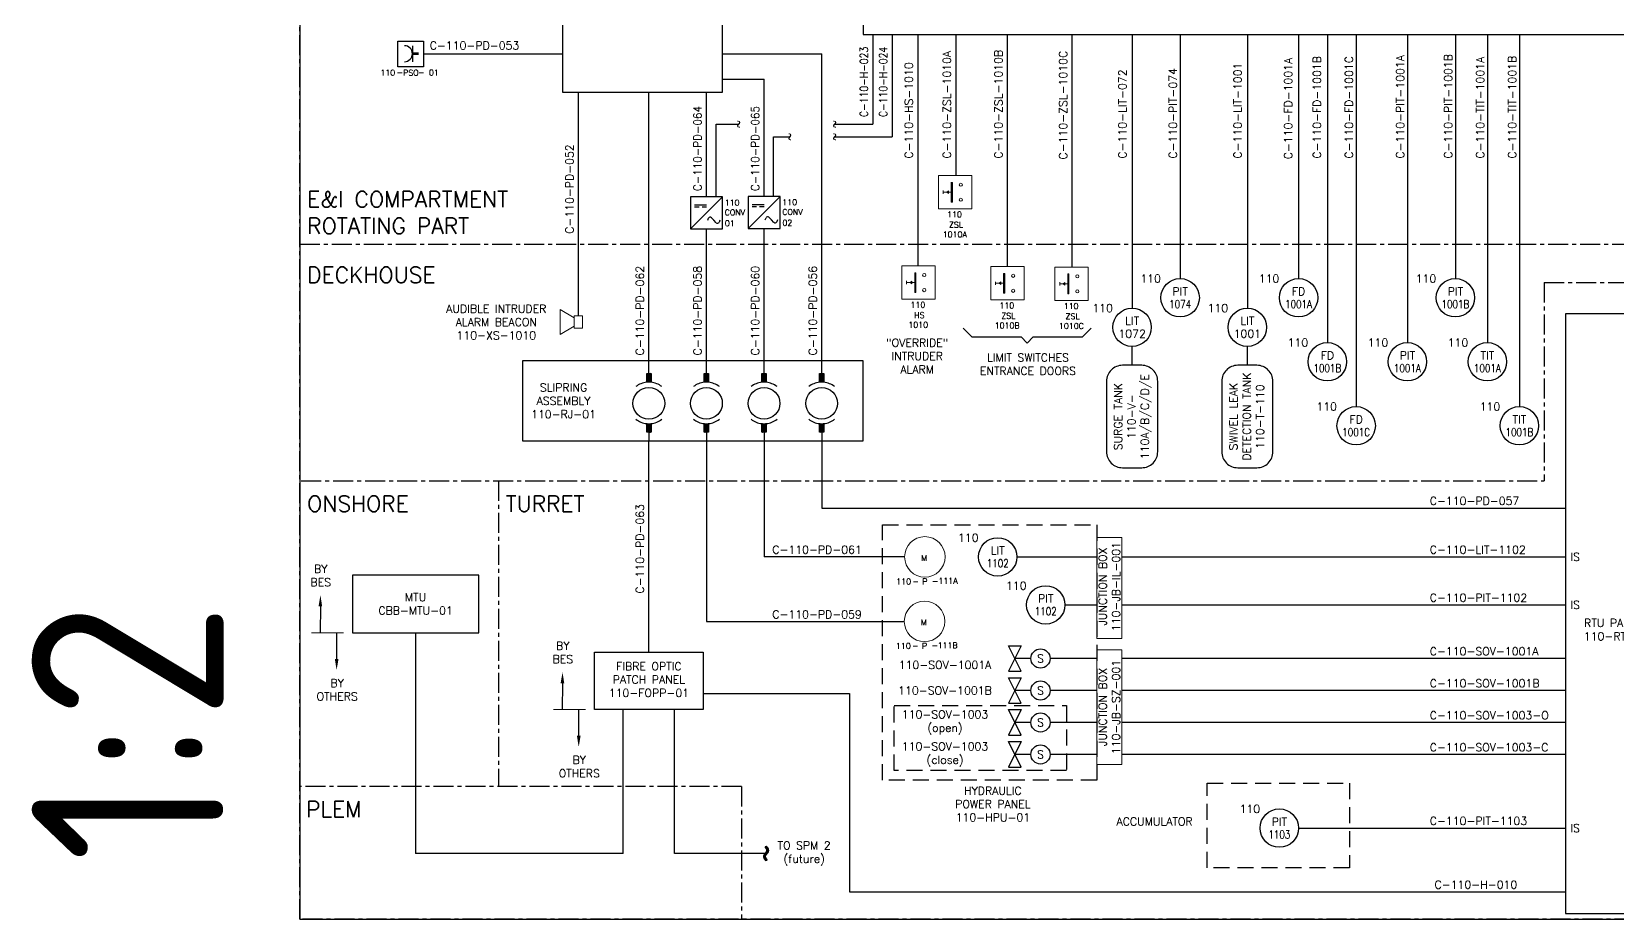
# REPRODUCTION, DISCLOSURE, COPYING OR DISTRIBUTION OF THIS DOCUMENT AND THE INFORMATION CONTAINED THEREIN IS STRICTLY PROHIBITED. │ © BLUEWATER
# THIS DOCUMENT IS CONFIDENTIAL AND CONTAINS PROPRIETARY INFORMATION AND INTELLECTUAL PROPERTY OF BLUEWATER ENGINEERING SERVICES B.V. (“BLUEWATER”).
# Model space of a CAD drawing. Header units: millimetres. Extents: x -84 to 780, y -10 to 564.
# Drawn here: x -83.8 to 411.6, y 0 to 277.4 of the extents above; entities that cross this region are included whole.
import ezdxf
from ezdxf import colors
from ezdxf.entities.mleader import LeaderData, LeaderLine
from ezdxf.enums import TextEntityAlignment as Align
from ezdxf.math import Vec2, Vec3

# ---------------------------------------------------------------- set-up
doc = ezdxf.new("R2010")
doc.units = ezdxf.units.MM
doc.header["$LTSCALE"] = 10
doc.linetypes.add('CENTER', pattern=[2, 1.25, -0.25, 0.25, -0.25])
doc.linetypes.add('DASHED', pattern=[0.75, 0.5, -0.25])
for name, color, linetype in [('18', 4, 'Continuous'), ('18C', 4, 'CENTER'), ('25', 7, 'Continuous'), ('70', 1, 'Continuous'), ('Dim', 7, 'Continuous'), ('E18', 4, 'Continuous'), ('E35', 2, 'Continuous'), ('E50', 6, 'Continuous'), ('ET18', 2, 'Continuous'), ('ET50', 6, 'Continuous'), ('Hatch', 4, 'Continuous'), ('T18', 2, 'Continuous'), ('T35', 2, 'Continuous'), ('TXT35', 2, 'Continuous')]:
    doc.layers.add(name, color=color, linetype=linetype)
doc.layers.add('35', color=2, linetype='Continuous', lineweight=9)
doc.styles.add('iso18', font='Romans', dxfattribs={"height": 1.8})
doc.styles.add('iso18_1', font='romans.shx', dxfattribs={"height": 1.8})
doc.styles.add('iso25', font='Romans.shx', dxfattribs={"height": 5})
doc.styles.add('iso25_1', font='romans.shx', dxfattribs={"height": 2.5})
doc.styles.add('iso35', font='Romans.shx', dxfattribs={"height": 7})
doc.styles.add('KADER35', font='ISO.SHX', dxfattribs={"height": 3.5})
doc.styles.add('ST1', font='ISO.SHX')
doc.linetypes.add('FENCELINE1', pattern='A,6.35,-2.54,[133,ltypeshp.shx,S=2.54,R=0,X=-2.54,Y=0],-2.54,25.4', length=36.83)

# ---------------------------------------------------------------- blocks, each defined once
blk = doc.blocks.new('LOCAL MOUNTED INSTRUMENT')
at = {"color": 2}
blk.add_circle((0, 0), 6, dxfattribs=at)
at = {"color": 2, "style": 'iso18'}
blk.add_attdef('SC', text='', height=2.5, dxfattribs=at).set_placement((-6, 6), align=Align.MIDDLE_RIGHT)
for tag, p in [('X', (6, 6)), ('Y', (6, -6))]:
    blk.add_attdef(tag, text='', height=2.5, dxfattribs=at).set_placement(p, align=Align.MIDDLE_LEFT)
for tag, p in [('IF', (0, 2)), ('TN', (0, -2))]:
    blk.add_attdef(tag, text='', height=2.5, dxfattribs=at).set_placement(p, align=Align.MIDDLE)
blk = doc.blocks.new('06-03-04')
at = {"layer": '25', "color": 2, "linetype": 'Continuous'}
for p, q in [((-4.000646, 0.5), (-2, 0.5)), ((-3.996545, 0.458228), (-3.954773, 0.5)), ((-3.048717, -0.5), (-3.995482, 0.446765)), ((-3.993993, -0.430175), (-3.063818, 0.5)), ((-3.988836, 0.366942), (-3.855778, 0.5)), ((-3.147712, -0.5), (-3.986827, 0.339115)), ((-3.985731, -0.322918), (-3.162813, 0.5)), ((-3.982749, 0.274033), (-3.756783, 0.5)), ((-3.246707, -0.5), (-3.980671, 0.233964)), ((-3.97994, -0.218132), (-3.261808, 0.5)), ((-3.978369, 0.179419), (-3.657788, 0.5)), ((-3.345702, -0.5), (-3.97684, 0.131138)), ((-3.97645, -0.115647), (-3.360803, 0.5)), ((-3.975788, 0.083005), (-3.558793, 0.5)), ((-3.444697, -0.5), (-3.97518, 0.030483)), ((-3.975109, -0.015311), (-3.459798, 0.5)), ((-3.964823, -0.5), (-2.964823, 0.5)), ((-2.949722, -0.5), (-3.949722, 0.5)), ((-3.865828, -0.5), (-2.865828, 0.5)), ((-2.850727, -0.5), (-3.850727, 0.5)), ((-3.766833, -0.5), (-2.766833, 0.5)), ((-2.751732, -0.5), (-3.751732, 0.5)), ((-3.667838, -0.5), (-2.667838, 0.5)), ((-2.652737, -0.5), (-3.652737, 0.5)), ((-3.568843, -0.5), (-2.568843, 0.5)), ((-2.553742, -0.5), (-3.553742, 0.5)), ((-3.469848, -0.5), (-2.469848, 0.5)), ((-2.454747, -0.5), (-3.454747, 0.5)), ((-3.370854, -0.5), (-2.370854, 0.5)), ((-2.355752, -0.5), (-3.355752, 0.5)), ((-3.271859, -0.5), (-2.271859, 0.5)), ((-2.256757, -0.5), (-3.256757, 0.5)), ((-3.172864, -0.5), (-2.172864, 0.5)), ((-2.157762, -0.5), (-3.157762, 0.5)), ((-3.073869, -0.5), (-2.073869, 0.5)), ((-2.058768, -0.5), (-3.058768, 0.5)), ((-2.974874, -0.5), (-2, 0.474874)), ((-2, -0.459773), (-2.959773, 0.5)), ((-2.875879, -0.5), (-2, 0.375879)), ((-2, -0.360778), (-2.860778, 0.5)), ((-2.776884, -0.5), (-2, 0.276884)), ((-2, -0.261783), (-2.761783, 0.5)), ((-2.677889, -0.5), (-2, 0.177889)), ((-2, -0.162788), (-2.662788, 0.5)), ((-2.578894, -0.5), (-2, 0.078894)), ((-2, -0.063793), (-2.563793, 0.5)), ((-2, 0.035202), (-2.464798, 0.5)), ((-2, 0.134197), (-2.365803, 0.5)), ((-2, 0.233192), (-2.266808, 0.5)), ((-2, 0.332187), (-2.167813, 0.5)), ((-2, 0.431182), (-2.068818, 0.5)), ((-2, 0.5), (-2, -0.5)), ((-2, 0), (0, 0)), ((-2, -0.5), (-4.000646, -0.5)), ((-3.939672, -0.5), (-3.995267, -0.444405)), ((-3.840677, -0.5), (-3.9878, -0.352876)), ((-3.741682, -0.5), (-3.981969, -0.259713)), ((-3.642687, -0.5), (-3.977857, -0.16483)), ((-3.543692, -0.5), (-3.975559, -0.068133)), ((-2.479899, -0.5), (-2, -0.020101)), ((-2.380904, -0.5), (-2, -0.119096)), ((-2.281909, -0.5), (-2, -0.218091)), ((-2.182914, -0.5), (-2, -0.317086)), ((-2.083919, -0.5), (-2, -0.416081))]:
    blk.add_line(p, q, dxfattribs=at)
for start, end in [(5.853025, 37.724251), (354.146975, 5.853025), (322.275749, 354.146975)]:
    blk.add_arc((-8.878153, 0), 4.903067, start, end, dxfattribs=at)
blk = doc.blocks.new('PIDVAL01')
blk.add_lwpolyline([(4, 2), (-4, -2), (-4, 2), (4, -2)], close=True)
at = {"color": 2, "style": 'iso18'}
for tag, p in [('NO', (0, 5)), ('BDV', (0, -5))]:
    blk.add_attdef(tag, text='', height=2.5, dxfattribs=at).set_placement(p, align=Align.MIDDLE_CENTER)
blk.add_attdef('BDV', text='', height=2.5, rotation=90, dxfattribs=at).set_placement((0, 3), align=Align.MIDDLE_LEFT)
blk.add_attdef('NO', text='', height=2.5, rotation=90, dxfattribs=at).set_placement((0, -3), align=Align.MIDDLE_RIGHT)
blk = doc.blocks.new('1')
at = {"layer": '25', "color": 2, "linetype": 'Continuous'}
for p, q in [((-1.52, 0), (-0.38, 0)), ((0.38, 0), (1.52, 0))]:
    blk.add_line(p, q, dxfattribs=at)
blk = doc.blocks.new('06-14-05')
at = {"layer": '25', "color": 2, "linetype": 'Continuous'}
for p, q in [((-5, -5), (5, 5)), ((-3.75, 2.5), (0, 2.5)), ((0.36, -2.27), (0.6, -1.61)), ((1.49, -1.48), (2.26, -2.27)), ((3.02, -3.07), (2.26, -2.27)), ((4.15, -2.27), (3.91, -2.93))]:
    blk.add_line(p, q, dxfattribs=at)
blk.add_lwpolyline([(-5, 5), (-5, -5), (5, -5), (5, 5), (-5, 5)], dxfattribs=at)
for centre, start, end in [((1.1, -1.91), 48.1263, 149.221), ((3.41, -2.63), 228.1263, 329.221)]:
    blk.add_arc(centre, 0.582, start, end, dxfattribs=at)
at = {"layer": '25', "color": 2, "linetype": 'Continuous', "xscale": 1.25, "yscale": 1.25, "zscale": 1.25}
blk.add_blockref('1', (-1.88, 1.88), dxfattribs=at)
at = {"layer": '35', "style": 'iso18_1'}
for tag, p in [('SC', (5.66, 2.32)), ('IF', (6.55, -0.74)), ('TN', (5.7, -4.12))]:
    blk.add_attdef(tag, p, '', height=1.8, dxfattribs=at)
blk = doc.blocks.new('E-MOTOR')
at = {"layer": '35'}
blk.add_circle((0, 0), 6.33, dxfattribs=at)
at = {"style": 'iso18_1'}
for p in [(-3.85, -8.55), (2.22, -8.42)]:
    blk.add_text('-', height=1.8, dxfattribs=at).set_placement(p)
at = {"layer": '35', "style": 'iso18_1'}
blk.add_text('M', height=1.8, dxfattribs=at).set_placement((-1.13, -1.23))
for tag, p in [('SC', (-6.62, -8.58)), ('IF', (0.02, -8.58)), ('TN', (7.22, -8.39))]:
    blk.add_attdef(tag, text='', height=1.8, dxfattribs=at).set_placement(p, align=Align.CENTER)
blk = doc.blocks.new('SOCKET')
at = {"layer": 'Dim', "color": 2}
for p, q in [((-4.57, 3.88), (3.49, 3.88)), ((-4.57, -4.07), (-4.57, 3.88)), ((0, 2.5), (0, -2.5)), ((0, 0.31), (1.9, 0.31)), ((0, 0.23), (1.9, 0.23)), ((0, 0.16), (1.91, 0.16)), ((0, 0.08), (1.91, 0.08)), ((0, 0), (1.91, 0)), ((3.49, 3.88), (3.49, -4.07)), ((3.49, -4.07), (-4.57, -4.07)), ((0, -0.08), (1.91, -0.08)), ((0, -0.16), (1.91, -0.16))]:
    blk.add_line(p, q, dxfattribs=at)
blk.add_arc((-2.5, 0), 2.5, 270, 90, dxfattribs=at)
at = {"layer": '35', "style": 'iso18_1'}
for p in [(-4.94, -6.8), (1.79, -6.74)]:
    blk.add_text('-', height=1.8, dxfattribs=at).set_placement(p)
for tag, p in [('SC', (-7.71, -6.85)), ('IF', (-0.48, -6.87)), ('TN', (6.7, -6.8))]:
    blk.add_attdef(tag, text='', height=1.8, dxfattribs=at).set_placement(p, align=Align.CENTER)
blk = doc.blocks.new('SWITCH')
at = {"layer": '35'}
blk.add_hatch(color=256, dxfattribs=at).paths.add_polyline_path([(-0.93, 3.23), (-1.27, 3.23), (-1.27, -2.92), (-0.93, -2.92)])
for p, q in [((-5.29, 5.36), (5.12, 5.36)), ((-5.29, -5.05), (-5.29, 5.36)), ((5.12, -5.05), (5.12, 5.36)), ((-3.81, -0.34), (-3.81, 0.65)), ((-3.81, 0.16), (-1.27, 0.16)), ((-2.92, 0.16), (-2.18, 0.59)), ((-2.92, 0.16), (-2.18, -0.27)), ((-2.18, 0.59), (-2.18, -0.27)), ((-1.27, 3.24), (-1.27, -2.92)), ((-1.27, 3.23), (-1.27, -2.92)), ((-1.27, 3.23), (-0.93, 3.23)), ((-0.93, 3.23), (-0.93, -2.92)), ((-1.27, -2.92), (-0.93, -2.92)), ((-5.29, -5.05), (5.12, -5.05))]:
    blk.add_line(p, q, dxfattribs=at)
for centre in [(1.71, 2.5), (1.71, -2.19)]:
    blk.add_circle(centre, 0.495, dxfattribs=at)
at = {"layer": '35', "style": 'iso18_1'}
for tag, p in [('SC', (-0.26, -7.7)), ('IF', (0.2, -10.92)), ('TN', (-0.17, -13.94))]:
    blk.add_attdef(tag, text='', height=1.8, dxfattribs=at).set_placement(p, align=Align.CENTER)
blk = doc.blocks.new('Matrix')
blk.add_lwpolyline([(0, 0), (293.5, 0), (293.5, 277), (0, 277)], close=True)
at = {"style": 'KADER35'}
blk.add_attdef('VWS', text='', height=30, rotation=90, dxfattribs=at).set_placement((-26.91, 8.92), align=Align.MIDDLE_LEFT)

msp = doc.modelspace()

# ---------------------------------------------------------------- linework, layer by layer
at = {"layer": '18', "linetype": 'Continuous'}
for p, q in [((260, 276.5), (260, 191)), ((275, 276.5), (275, 200.23)), ((296, 276.5), (296, 191)), ((312, 276.5), (312, 200.23)), ((321, 276.5), (321, 180.23)), ((330, 276.5), (330, 160.23)), ((346, 276.5), (346, 180.23)), ((361, 276.5), (361, 200.23)), ((371, 276.5), (371, 180.23)), ((381, 276.5), (381, 160.23)), ((228.37, 81.5), (223.37, 81.5)), ((228.37, 71.5), (223.37, 71.5)), ((228.37, 61.51), (223.37, 61.51)), ((228.37, 51.51), (223.37, 51.51))]:
    msp.add_line(p, q, dxfattribs=at)
at = {"layer": '18'}
for p, q in [((163, 173.22), (163, 270.5)), ((132, 262.5), (145, 262.5)), ((145, 225.86), (145, 262.5)), ((130, 248.5), (137, 248.5)), ((167, 248.5), (179, 248.5)), ((148, 225.86), (148, 244.5)), ((148, 244.5), (153, 244.5)), ((167, 244.5), (185, 244.5)), ((145, 173.22), (145, 215.86)), ((207.25, 184.68), (209.96, 181.97)), ((247.18, 184.68), (244.47, 181.97)), ((209.96, 181.97), (225.31, 181.97)), ((225.31, 181.97), (227.21, 180.06)), ((229.12, 181.97), (227.21, 180.06)), ((229.12, 181.97), (244.47, 181.97)), ((127, 149.5), (127, 93.03)), ((145, 149.5), (145, 113.25)), ((163, 149.5), (163, 128.5)), ((163, 128.5), (395.43, 128.5)), ((224, 113.25), (249, 113.25)), ((256.78, 113.25), (395.43, 113.25)), ((239, 98.25), (249, 98.25)), ((256.78, 98.25), (395.43, 98.25)), ((127, 93.03), (188.74, 93.03)), ((249, 81.5), (234.37, 81.5)), ((395.43, 81.5), (256.78, 81.5)), ((249, 71.5), (234.37, 71.5)), ((395.43, 71.5), (256.78, 71.5)), ((249, 61.5), (234.37, 61.5)), ((395.43, 61.5), (256.78, 61.5)), ((249, 51.5), (234.37, 51.5)), ((395.43, 51.5), (256.78, 51.5)), ((312, 28.5), (395.43, 28.5))]:
    msp.add_line(p, q, dxfattribs=at)
at = {"layer": '18', "linetype": 'DASHED'}
msp.add_lwpolyline([(185.69, 66.76), (239.52, 66.76), (239.52, 46.55), (185.69, 46.55)], close=True, dxfattribs=at)
at = {"layer": '18C', "color": 3, "ltscale": 0.5}
for p, q in [((0, 0), (0, 353)), ((0, 211), (452, 211)), ((388.7, 199.01), (587, 199.01)), ((388.7, 199.01), (388.7, 137.01)), ((0.34, 137.01), (388.7, 137.01)), ((62, 137.01), (62, 41.51)), ((138, 41.51), (0, 41.51)), ((138, 41.51), (138, 0)), ((587, 0), (0, 0))]:
    msp.add_line(p, q, dxfattribs=at)
at = {"layer": '25', "color": 2}
for centre in [(109, 161.23), (127, 161.23), (145, 161.23), (163, 161.23)]:
    msp.add_circle(centre, 4.96, dxfattribs=at)
at = {"layer": '35'}
for p, q in [((85.7, 184.73), (85.7, 188.63)), ((85.7, 188.63), (88.3, 188.63)), ((88.3, 188.63), (88.3, 184.73)), ((88.3, 184.73), (85.7, 184.73)), ((13.6, 89.57), (3.59, 89.57)), ((89.24, 65.53), (79.23, 65.53))]:
    msp.add_line(p, q, dxfattribs=at)
msp.add_lwpolyline([(85.7, 185.38), (81.25, 182.78), (81.25, 190.59), (85.7, 187.98), (85.7, 185.38)], dxfattribs=at)
for points in [[(249, 119.3), (256.78, 119.3), (256.78, 87.75), (249, 87.75)], [(249, 84.25), (256.78, 84.25), (256.78, 48.41), (249, 48.41)]]:
    msp.add_lwpolyline(points, close=True, dxfattribs=at)
at = {"layer": '70'}
for points in [[(132, 347), (82, 347), (82, 258.5), (132, 258.5)], [(176, 276.5), (444.5, 276.5), (444.5, 301.5), (176, 301.5)], [(395.43, 1.76), (429.43, 1.76), (429.43, 189.26), (395.43, 189.26)], [(69.48, 149.5), (176, 149.5), (176, 174.5), (69.48, 174.5)], [(16.36, 89.57), (55.86, 89.57), (55.86, 107.57), (16.36, 107.57)], [(92, 83.53), (126, 83.53), (126, 65.53), (92, 65.53)]]:
    msp.add_lwpolyline(points, close=True, dxfattribs=at)
at = {"layer": '70', "linetype": 'DASHED'}
for points in [[(182, 123.3), (249, 123.3), (249, 43.5), (182, 43.5)], [(283.41, 42.5), (327.9, 42.5), (327.9, 16.12), (283.41, 16.12)]]:
    msp.add_lwpolyline(points, close=True, dxfattribs=at)
at = {"layer": 'Dim', "color": 4}
for p, q in [((38.67, 270.5), (82, 270.5)), ((132, 270.5), (163, 270.5)), ((109, 173.22), (109, 258.5)), ((109, 83.53), (109, 149.5))]:
    msp.add_line(p, q, dxfattribs=at)
at = {"layer": 'E18'}
for p, q in [((179, 276.5), (179, 248.5)), ((185, 276.5), (185, 244.5)), ((193, 276.5), (193, 204.09)), ((204.9, 276.5), (204.9, 232.57)), ((221, 276.5), (221, 204.09)), ((241.2, 276.22), (241.2, 203.81)), ((87, 188.63), (87, 258.5))]:
    msp.add_line(p, q, dxfattribs=at)
at = {"layer": 'E18', "linetype": 'FENCELINE1', "ltscale": 0.015}
for p, q in [((36.11, 89.57), (36.11, 20.57)), ((126, 70.53), (171.72, 70.53)), ((171.72, 70.53), (171.72, 8.57)), ((101, 20.57), (101, 65.53)), ((117, 20.57), (117, 65.53)), ((101, 20.57), (36.11, 20.57)), ((145.91, 20.57), (117, 20.57)), ((171.72, 8.57), (395.43, 8.57))]:
    msp.add_line(p, q, dxfattribs=at)
at = {"layer": 'E35'}
for p, q in [((260, 173.12), (260, 179)), ((296, 173.12), (296, 179))]:
    msp.add_line(p, q, dxfattribs=at)
for centre in [(231.37, 81.5), (231.37, 71.5), (231.37, 61.51), (231.37, 51.51)]:
    msp.add_circle(centre, 3, dxfattribs=at)
at = {"layer": 'E50', "flags": 128}
for points in [[(257, 141.12), (263, 141.12, 0.414214), (268, 146.12), (268, 168.12, 0.414214), (263, 173.12), (257, 173.12, 0.414214), (252, 168.12), (252, 146.12, 0.414214)], [(293, 141.12), (299, 141.12, 0.414214), (304, 146.12), (304, 168.12, 0.414214), (299, 173.12), (293, 173.12, 0.414214), (288, 168.12), (288, 146.12, 0.414214)]]:
    msp.add_lwpolyline(points, format="xyb", close=True, dxfattribs=at)
at = {"layer": 'Hatch'}
for p, q in [((127, 225.86), (127, 258.5)), ((130, 225.86), (130, 248.5)), ((127, 173.22), (127, 215.86)), ((188.74, 113.25), (145, 113.25))]:
    msp.add_line(p, q, dxfattribs=at)

# ---------------------------------------------------------------- block references
for name, p, values in [('SOCKET', (35.14, 270.51), {'SC': '110', 'IF': 'PSO', 'TN': '01'}), ('SWITCH', (204.77, 227.07), {'SC': '110', 'IF': 'ZSL', 'TN': '1010A'}), ('SWITCH', (193.33, 198.82), {'SC': '110', 'IF': 'HS', 'TN': '1010'}), ('SWITCH', (221.12, 198.61), {'SC': '110', 'IF': 'ZSL', 'TN': '1010B'}), ('SWITCH', (241.19, 198.43), {'SC': '110', 'IF': 'ZSL', 'TN': '1010C'})]:
    msp.add_blockref(name, p).add_auto_attribs(values)
ref = msp.add_blockref('E-MOTOR', (195.24, 113.25))
ref.add_attrib('SC', '110', dxfattribs={"height": 1.8, "style": 'iso18_1'}).set_placement((188.62, 104.67), align=Align.CENTER)
ref.add_attrib('IF', 'P', dxfattribs={"height": 1.8, "style": 'iso18_1'}).set_placement((195.26, 104.67), align=Align.CENTER)
ref.add_attrib('TN', '111A', dxfattribs={"height": 1.8, "style": 'iso18_1'}).set_placement((202.47, 104.86), align=Align.CENTER)
ref = msp.add_blockref('E-MOTOR', (195.14, 93.11))
ref.add_attrib('SC', '110', dxfattribs={"height": 1.8, "style": 'iso18_1'}).set_placement((188.52, 84.53), align=Align.CENTER)
ref.add_attrib('IF', 'P', dxfattribs={"height": 1.8, "style": 'iso18_1'}).set_placement((195.16, 84.53), align=Align.CENTER)
ref.add_attrib('TN', '111B', dxfattribs={"height": 1.8, "style": 'iso18_1'}).set_placement((202.36, 84.72), align=Align.CENTER)
at = {"layer": '35'}
ref = msp.add_blockref('06-14-05', (127.04, 220.72), dxfattribs=at)
ref.add_attrib('SC', '110', (132.7, 223.04), dxfattribs={"layer": '0', "height": 1.8, "style": 'iso18_1'})
ref.add_attrib('IF', 'CONV', (132.7, 220), dxfattribs={"layer": '0', "height": 1.8, "style": 'iso18_1'})
ref.add_attrib('TN', '01', (132.74, 216.61), dxfattribs={"layer": '0', "height": 1.8, "style": 'iso18_1'})
ref = msp.add_blockref('06-14-05', (145.03, 220.87), dxfattribs=at)
ref.add_attrib('SC', '110', (150.69, 223.19), dxfattribs={"layer": '0', "height": 1.8, "style": 'iso18_1'})
ref.add_attrib('IF', 'CONV', (150.69, 220.15), dxfattribs={"layer": '0', "height": 1.8, "style": 'iso18_1'})
ref.add_attrib('TN', '02', (150.73, 216.76), dxfattribs={"layer": '0', "height": 1.8, "style": 'iso18_1'})
at = {"layer": 'Defpoints', "xscale": 2, "yscale": 2, "zscale": 2}
msp.add_blockref('Matrix', (0, 0), dxfattribs=at).add_auto_attribs({'VWS': '1:2'})
at = {"layer": 'E35', "xscale": -1, "rotation": 270}
for p in [(223.37, 81.5), (223.37, 71.5), (223.37, 61.51), (223.37, 51.51)]:
    msp.add_blockref('PIDVAL01', p, dxfattribs=at)
at = {"layer": 'ET50', "xscale": 1.35, "yscale": 1.35, "zscale": 1.35}
for p, rotation in [((109, 173.22), 90), ((127, 173.22), 90), ((145, 173.22), 90), ((163, 173.22), 90), ((109, 149.5), 269.9837091427771), ((127, 149.5), 269.9837091427771), ((145, 149.5), 269.9837091427771), ((163, 149.5), 269.9837091427771)]:
    msp.add_blockref('06-03-04', p, dxfattribs=dict(at, rotation=rotation))
at = {"layer": 'T18'}
ref = msp.add_blockref('LOCAL MOUNTED INSTRUMENT', (275, 194.23), dxfattribs=at)
ref.add_attrib('IF', 'PIT', dxfattribs={"layer": '0', "color": 2, "height": 2.5, "style": 'iso18'}).set_placement((275, 196.23), align=Align.MIDDLE)
ref.add_attrib('TN', '1074', dxfattribs={"layer": '0', "color": 2, "height": 2.5, "style": 'iso18', "width": 0.8}).set_placement((275, 192.23), align=Align.MIDDLE)
ref.add_attrib('SC', '110', dxfattribs={"layer": '0', "color": 2, "height": 2.5, "style": 'iso18'}).set_placement((269, 200.23), align=Align.MIDDLE_RIGHT)
ref = msp.add_blockref('LOCAL MOUNTED INSTRUMENT', (312, 194.23), dxfattribs=at)
ref.add_attrib('IF', 'FD', dxfattribs={"layer": '0', "color": 2, "height": 2.5, "style": 'iso18'}).set_placement((312, 196.23), align=Align.MIDDLE)
ref.add_attrib('TN', '1001A', dxfattribs={"layer": '0', "color": 2, "height": 2.5, "style": 'iso18', "width": 0.8}).set_placement((312, 192.23), align=Align.MIDDLE)
ref.add_attrib('SC', '110', dxfattribs={"layer": '0', "color": 2, "height": 2.5, "style": 'iso18'}).set_placement((306, 200.23), align=Align.MIDDLE_RIGHT)
ref = msp.add_blockref('LOCAL MOUNTED INSTRUMENT', (361, 194.23), dxfattribs=at)
ref.add_attrib('IF', 'PIT', dxfattribs={"layer": '0', "color": 2, "height": 2.5, "style": 'iso18'}).set_placement((361, 196.23), align=Align.MIDDLE)
ref.add_attrib('TN', '1001B', dxfattribs={"layer": '0', "color": 2, "height": 2.5, "style": 'iso18', "width": 0.8}).set_placement((361, 192.23), align=Align.MIDDLE)
ref.add_attrib('SC', '110', dxfattribs={"layer": '0', "color": 2, "height": 2.5, "style": 'iso18'}).set_placement((355, 200.23), align=Align.MIDDLE_RIGHT)
for p, values in [((260, 185), {'IF': 'LIT', 'TN': '1072', 'SC': '110'}), ((296, 185), {'IF': 'LIT', 'TN': '1001', 'SC': '110'})]:
    msp.add_blockref('LOCAL MOUNTED INSTRUMENT', p, dxfattribs=at).add_auto_attribs(values)
ref = msp.add_blockref('LOCAL MOUNTED INSTRUMENT', (321, 174.23), dxfattribs=at)
ref.add_attrib('IF', 'FD', dxfattribs={"layer": '0', "color": 2, "height": 2.5, "style": 'iso18'}).set_placement((321, 176.23), align=Align.MIDDLE)
ref.add_attrib('TN', '1001B', dxfattribs={"layer": '0', "color": 2, "height": 2.5, "style": 'iso18', "width": 0.8}).set_placement((321, 172.23), align=Align.MIDDLE)
ref.add_attrib('SC', '110', dxfattribs={"layer": '0', "color": 2, "height": 2.5, "style": 'iso18'}).set_placement((315, 180.23), align=Align.MIDDLE_RIGHT)
ref = msp.add_blockref('LOCAL MOUNTED INSTRUMENT', (346, 174.23), dxfattribs=at)
ref.add_attrib('IF', 'PIT', dxfattribs={"layer": '0', "color": 2, "height": 2.5, "style": 'iso18'}).set_placement((346, 176.23), align=Align.MIDDLE)
ref.add_attrib('TN', '1001A', dxfattribs={"layer": '0', "color": 2, "height": 2.5, "style": 'iso18', "width": 0.8}).set_placement((346, 172.23), align=Align.MIDDLE)
ref.add_attrib('SC', '110', dxfattribs={"layer": '0', "color": 2, "height": 2.5, "style": 'iso18'}).set_placement((340, 180.23), align=Align.MIDDLE_RIGHT)
ref = msp.add_blockref('LOCAL MOUNTED INSTRUMENT', (371, 174.23), dxfattribs=at)
ref.add_attrib('IF', 'TIT', dxfattribs={"layer": '0', "color": 2, "height": 2.5, "style": 'iso18'}).set_placement((371, 176.23), align=Align.MIDDLE)
ref.add_attrib('TN', '1001A', dxfattribs={"layer": '0', "color": 2, "height": 2.5, "style": 'iso18', "width": 0.8}).set_placement((371, 172.23), align=Align.MIDDLE)
ref.add_attrib('SC', '110', dxfattribs={"layer": '0', "color": 2, "height": 2.5, "style": 'iso18'}).set_placement((365, 180.23), align=Align.MIDDLE_RIGHT)
ref = msp.add_blockref('LOCAL MOUNTED INSTRUMENT', (330, 154.23), dxfattribs=at)
ref.add_attrib('IF', 'FD', dxfattribs={"layer": '0', "color": 2, "height": 2.5, "style": 'iso18'}).set_placement((330, 156.23), align=Align.MIDDLE)
ref.add_attrib('TN', '1001C', dxfattribs={"layer": '0', "color": 2, "height": 2.5, "style": 'iso18', "width": 0.8}).set_placement((330, 152.23), align=Align.MIDDLE)
ref.add_attrib('SC', '110', dxfattribs={"layer": '0', "color": 2, "height": 2.5, "style": 'iso18'}).set_placement((324, 160.23), align=Align.MIDDLE_RIGHT)
ref = msp.add_blockref('LOCAL MOUNTED INSTRUMENT', (381, 154.23), dxfattribs=at)
ref.add_attrib('IF', 'TIT', dxfattribs={"layer": '0', "color": 2, "height": 2.5, "style": 'iso18'}).set_placement((381, 156.23), align=Align.MIDDLE)
ref.add_attrib('TN', '1001B', dxfattribs={"layer": '0', "color": 2, "height": 2.5, "style": 'iso18', "width": 0.8}).set_placement((381, 152.23), align=Align.MIDDLE)
ref.add_attrib('SC', '110', dxfattribs={"layer": '0', "color": 2, "height": 2.5, "style": 'iso18'}).set_placement((375, 160.23), align=Align.MIDDLE_RIGHT)
ref = msp.add_blockref('LOCAL MOUNTED INSTRUMENT', (218, 113.25), dxfattribs=at)
ref.add_attrib('IF', 'LIT', dxfattribs={"layer": '0', "color": 2, "height": 2.5, "style": 'iso18'}).set_placement((218, 115.25), align=Align.MIDDLE)
ref.add_attrib('TN', '1102', dxfattribs={"layer": '0', "color": 2, "height": 2.5, "style": 'iso18', "width": 0.8}).set_placement((218, 111.25), align=Align.MIDDLE)
ref.add_attrib('SC', '110', dxfattribs={"layer": '0', "color": 2, "height": 2.5, "style": 'iso18'}).set_placement((212, 119.25), align=Align.MIDDLE_RIGHT)
ref = msp.add_blockref('LOCAL MOUNTED INSTRUMENT', (233, 98.25), dxfattribs=at)
ref.add_attrib('IF', 'PIT', dxfattribs={"layer": '0', "color": 2, "height": 2.5, "style": 'iso18'}).set_placement((233, 100.25), align=Align.MIDDLE)
ref.add_attrib('TN', '1102', dxfattribs={"layer": '0', "color": 2, "height": 2.5, "style": 'iso18', "width": 0.8}).set_placement((233, 96.25), align=Align.MIDDLE)
ref.add_attrib('SC', '110', dxfattribs={"layer": '0', "color": 2, "height": 2.5, "style": 'iso18'}).set_placement((227, 104.25), align=Align.MIDDLE_RIGHT)
ref = msp.add_blockref('LOCAL MOUNTED INSTRUMENT', (306, 28.5), dxfattribs=at)
ref.add_attrib('IF', 'PIT', dxfattribs={"layer": '0', "color": 2, "height": 2.5, "style": 'iso18'}).set_placement((306, 30.5), align=Align.MIDDLE)
ref.add_attrib('TN', '1103', dxfattribs={"layer": '0', "color": 2, "height": 2.5, "style": 'iso18', "width": 0.8}).set_placement((306, 26.5), align=Align.MIDDLE)
ref.add_attrib('SC', '110', dxfattribs={"layer": '0', "color": 2, "height": 2.5, "style": 'iso18'}).set_placement((300, 34.5), align=Align.MIDDLE_RIGHT)

# ---------------------------------------------------------------- texts
at = {"layer": '25', "color": 6, "linetype": 'Continuous', "style": 'iso25'}
for s, p in [('DECKHOUSE', (2.27, 198.87)), ('ONSHORE', (2.27, 127.37)), ('TURRET', (64.27, 127.37)), ('PLEM', (1.93, 31.87))]:
    msp.add_text(s, height=5, dxfattribs=at).set_placement(p)
at = {"layer": '25', "color": 6, "linetype": 'Continuous', "insert": (2.27, 227.5), "char_height": 5, "attachment_point": 1, "style": 'iso25'}
msp.add_mtext_dynamic_manual_height_columns('E&I COMPARTMENT\\PROTATING PART', width=75, gutter_width=9, heights=[0], dxfattribs=at)
at = {"layer": 'E35', "style": 'iso35'}
msp.add_text('C-110-PD-053', height=2.5, dxfattribs=at).set_placement((40.54, 271.82))
for p in [(136.89, 248.5), (166.88, 248.5), (152.88, 244.5), (166.88, 244.5)]:
    msp.add_text('~', height=2.5, rotation=90, dxfattribs=at).set_placement(p, align=Align.MIDDLE_CENTER)
at = {"layer": 'E35', "style": 'iso25'}
for p in [(231.37, 81.5), (231.37, 71.5), (231.37, 61.51), (231.37, 51.51)]:
    msp.add_text('S', height=2.5, dxfattribs=at).set_placement(p, align=Align.MIDDLE_CENTER)
at = {"layer": 'E35', "char_height": 2.5, "attachment_point": 2, "style": 'iso35'}
for s, insert in [('"OVERRIDE"\\PINTRUDER\\PALARM', (192.84, 181.43)), ('LIMIT SWITCHES\\PENTRANCE DOORS', (227.45, 176.79))]:
    msp.add_mtext_dynamic_manual_height_columns(s, width=60.0807, gutter_width=9, heights=[0], dxfattribs=dict(at, insert=insert))
at = {"layer": 'E35', "char_height": 2.5, "attachment_point": 2, "rotation": 90, "style": 'iso35'}
for s, insert in [('SURGE TANK\\P110-V-\\P110A/B/C/D/E', (254.38, 157.08)), ('SWIVEL LEAK\\PDETECTION TANK\\P110-T-110', (290.38, 157.08))]:
    msp.add_mtext_dynamic_manual_height_columns(s, width=60.0807, gutter_width=9, heights=[0], dxfattribs=dict(at, insert=insert))
at = {"layer": 'E35', "char_height": 2.5, "width": 47.3919, "attachment_point": 5, "rotation": 90, "style": 'iso35'}
for s, insert in [('JUNCTION BOX \\P110-JB-IL-001', (252.89, 103.97)), ('JUNCTION BOX \\P110-JB-SZ-001', (252.89, 66.33))]:
    msp.add_mtext(s, dxfattribs=dict(at, insert=insert))
at = {"layer": 'E35', "char_height": 2.5, "attachment_point": 5, "style": 'iso35'}
for s, insert, width in [('BY\\PBES', (6.49, 107.42), 44.4541), ('MTU\\PCBB-MTU-01', (36.11, 98.57), 44.4541), ('RTU PANEL B\\P110-RTU-02', (412.43, 90.51), 40.9541), ('BY\\PBES', (82.13, 83.37), 44.4541), ('FIBRE OPTIC\\PPATCH PANEL\\P110-FOPP-01', (109.02, 74.91), 31.8841), ('110-SOV-1001A', (201.54, 79.5), 2.5), ('BY\\POTHERS', (11.62, 71.74), 44.4541), ('110-SOV-1001B', (201.54, 71.5), 2.5), ('110-SOV-1003\\P(open)', (201.54, 61.51), 2.5), ('110-SOV-1003\\P(close)', (201.54, 51.51), 2.5), ('BY\\POTHERS', (87.26, 47.7), 44.4541), ('HYDRAULIC\\PPOWER PANEL\\P110-HPU-01', (216.5, 36), 42), ('ACCUMULATOR', (267.02, 30.56), 42), ('TO SPM 2\\P(future)', (157.52, 20.57), 31.8841)]:
    msp.add_mtext(s, dxfattribs=dict(at, insert=insert, width=width))
at = {"layer": 'ET18', "style": 'iso25_1'}
for s, width, p in [('C-110-H-024', 0.85, (183.47, 250.72)), ('C-110-H-023', 0.85, (177.47, 250.72)), ('C-110-PD-064', 0.95, (125.47, 227.58)), ('C-110-PD-065', 0.95, (143.47, 227.58))]:
    msp.add_text(s, height=2.5, rotation=90, dxfattribs=dict(at, width=width)).set_placement(p)
at = {"layer": 'ET18'}
for s, style, p in [('C-110-ZSL-1010A', 'iso25_1', (203.37, 237.72)), ('C-110-ZSL-1010B', 'iso25_1', (219.47, 237.72)), ('C-110-ZSL-1010C', 'iso25_1', (239.67, 237.44)), ('C-110-FD-1001A', 'iso25', (310, 237.51)), ('C-110-FD-1001B', 'iso25', (319, 237.72)), ('C-110-FD-1001C', 'iso25', (329, 237.72)), ('C-110-PIT-1001A', 'iso25', (345, 237.72)), ('C-110-PIT-1001B', 'iso25', (360, 237.72)), ('C-110-TIT-1001A', 'iso25', (370, 237.72)), ('C-110-TIT-1001B', 'iso25', (380, 237.72)), ('C-110-HS-1010', 'iso25_1', (191.47, 237.72)), ('C-110-LIT-072', 'iso25', (258.22, 237.72)), ('C-110-PIT-074', 'iso25', (274, 237.72)), ('C-110-LIT-1001', 'iso25', (294.22, 237.72)), ('C-110-PD-052', 'iso25_1', (85.47, 214.22)), ('C-110-PD-062', 'iso25_1', (107.47, 176.22)), ('C-110-PD-058', 'iso25_1', (125.47, 176.22)), ('C-110-PD-060', 'iso25_1', (143.47, 176.22)), ('C-110-PD-056', 'iso25_1', (161.47, 176.22)), ('C-110-PD-063', 'iso25_1', (107.47, 101.79))]:
    msp.add_text(s, height=2.5, rotation=90, dxfattribs=dict(at, style=style)).set_placement(p)
at = {"layer": 'ET18', "style": 'iso25'}
for s, p in [('C-110-PD-057', (353, 129.5)), ('C-110-PD-061', (147.57, 114.25)), ('C-110-LIT-1102', (353, 114.25)), ('C-110-PIT-1102', (353, 99.25)), ('C-110-PD-059', (147.57, 94.03)), ('C-110-SOV-1001A', (353, 82.5)), ('C-110-SOV-1001B', (353, 72.5)), ('C-110-SOV-1003-O', (353, 62.5)), ('C-110-SOV-1003-C', (353, 52.5)), ('C-110-PIT-1103', (353, 29.5)), ('C-110-H-010', (354.5, 9.57))]:
    msp.add_text(s, height=2.5, dxfattribs=at).set_placement(p)
at = {"layer": 'T35', "style": 'iso25_1'}
for p in [(398.43, 113.25), (398.43, 98.25), (398.43, 28.5)]:
    msp.add_text('IS', height=2.5, dxfattribs=at).set_placement(p, align=Align.MIDDLE_CENTER)
at = {"layer": 'T35', "char_height": 2.5, "style": 'iso25_1'}
for s, insert, attachment_point in [('AUDIBLE INTRUDER\\PALARM BEACON\\P110-XS-1010', (61.34, 192.05), 2), ('SLIPRING\\PASSEMBLY\\P110-RJ-01', (82.34, 162), 5)]:
    msp.add_mtext_dynamic_manual_height_columns(s, width=42.0669, gutter_width=9, heights=[0], dxfattribs=dict(at, insert=insert, attachment_point=attachment_point))
at = {"layer": 'TXT35', "style": 'ST1'}
msp.add_text('~', height=10, rotation=90, dxfattribs=at).set_placement((145.91, 20.57), align=Align.MIDDLE_CENTER)

# ---------------------------------------------------------------- leaders
at = {"layer": 'Dim'}
ml = msp.add_multileader_mtext('Standard', dxfattribs=at)
ml.set_content('', color=2, style='iso18_1')
ml.set_leader_properties(color=7, linetype='ByLayer', lineweight=-1)
ml.build(insert=Vec2(0, 0))
ml.multileader.update_dxf_attribs({"has_dogleg": 0, "dogleg_length": 1.8, "arrow_head_size": 3.5})
ctx = ml.context
ctx.base_point, ctx.char_height, ctx.arrow_head_size, ctx.landing_gap_size, ctx.plane_origin, ctx.plane_x_axis, ctx.plane_y_axis = Vec3(6.3, 89.57), 1.8, 3.5, 1, Vec3(6.39, 101.26), Vec3(-0.989301, -0.145889), Vec3(0.145889, -0.989301)
notes = []
notes.append((ctx, [(0, (1, 1, 0), (8.08, 89.84), (-0.989301, -0.145889), 1.8, [(0, [(6.39, 101.26)], 0, [])])]))
ctx.mtext.insert, ctx.mtext.text_direction, ctx.mtext.rotation, ctx.mtext.flow_direction = Vec3(5.44, 88.54), Vec3(-0.989301, -0.145889), 3.288005, 5
ml = msp.add_multileader_mtext('Standard', dxfattribs=at)
ml.set_content('', color=2, style='iso18_1')
ml.set_leader_properties(color=7, linetype='ByLayer', lineweight=-1)
ml.build(insert=Vec2(0, 0))
ml.multileader.update_dxf_attribs({"has_dogleg": 0, "dogleg_length": 1.8, "arrow_head_size": 3.5})
ctx = ml.context
ctx.base_point, ctx.char_height, ctx.arrow_head_size, ctx.landing_gap_size, ctx.plane_origin, ctx.plane_x_axis, ctx.plane_y_axis = Vec3(11.54, 89.57), 1.8, 3.5, 1, Vec3(11.44, 77.88), Vec3(0.989301, 0.145889), Vec3(-0.145889, 0.989301)
notes.append((ctx, [(0, (1, 1, 0), (9.75, 89.31), (0.989301, 0.145889), 1.8, [(0, [(11.44, 77.88)], 0, [])])]))
ctx.mtext.insert, ctx.mtext.text_direction, ctx.mtext.rotation, ctx.mtext.flow_direction = Vec3(12.39, 90.61), Vec3(0.989301, 0.145889), 0.146412, 5
ml = msp.add_multileader_mtext('Standard', dxfattribs=at)
ml.set_content('', color=2, style='iso18_1')
ml.set_leader_properties(color=7, linetype='ByLayer', lineweight=-1)
ml.build(insert=Vec2(0, 0))
ml.multileader.update_dxf_attribs({"has_dogleg": 0, "dogleg_length": 1.8, "arrow_head_size": 3.5})
ctx = ml.context
ctx.base_point, ctx.char_height, ctx.arrow_head_size, ctx.landing_gap_size, ctx.plane_origin, ctx.plane_x_axis, ctx.plane_y_axis = Vec3(81.93, 65.53), 1.8, 3.5, 1, Vec3(82.03, 77.22), Vec3(-0.989301, -0.145889), Vec3(0.145889, -0.989301)
notes.append((ctx, [(0, (1, 1, 0), (83.71, 65.79), (-0.989301, -0.145889), 1.8, [(0, [(82.03, 77.22)], 0, [])])]))
ctx.mtext.insert, ctx.mtext.text_direction, ctx.mtext.rotation, ctx.mtext.flow_direction = Vec3(81.07, 64.49), Vec3(-0.989301, -0.145889), 3.288005, 5
ml = msp.add_multileader_mtext('Standard', dxfattribs=at)
ml.set_content('', color=2, style='iso18_1')
ml.set_leader_properties(color=7, linetype='ByLayer', lineweight=-1)
ml.build(insert=Vec2(0, 0))
ml.multileader.update_dxf_attribs({"has_dogleg": 0, "dogleg_length": 1.8, "arrow_head_size": 3.5})
ctx = ml.context
ctx.base_point, ctx.char_height, ctx.arrow_head_size, ctx.landing_gap_size, ctx.plane_origin, ctx.plane_x_axis, ctx.plane_y_axis = Vec3(87.17, 65.53), 1.8, 3.5, 1, Vec3(87.08, 53.84), Vec3(0.989301, 0.145889), Vec3(-0.145889, 0.989301)
notes.append((ctx, [(0, (1, 1, 0), (85.39, 65.27), (0.989301, 0.145889), 1.8, [(0, [(87.08, 53.84)], 0, [])])]))
ctx.mtext.insert, ctx.mtext.text_direction, ctx.mtext.rotation, ctx.mtext.flow_direction = Vec3(88.03, 66.57), Vec3(0.989301, 0.145889), 0.146412, 5
for ctx, leaders in notes:
    for number, flags, end, landing, length, lines in leaders:
        leader = LeaderData()
        leader.index, (leader.has_last_leader_line, leader.has_dogleg_vector, leader.attachment_direction) = number, flags
        leader.last_leader_point, leader.dogleg_vector, leader.dogleg_length = Vec3(end), Vec3(landing), length
        for number, points, colour, breaks in lines:
            line = LeaderLine()
            line.index, line.vertices, line.color, line.breaks = number, Vec3.list(points), colors.encode_raw_color(colour), breaks
            leader.lines.append(line)
        ctx.leaders.append(leader)

doc.saveas('drawing.dxf')
